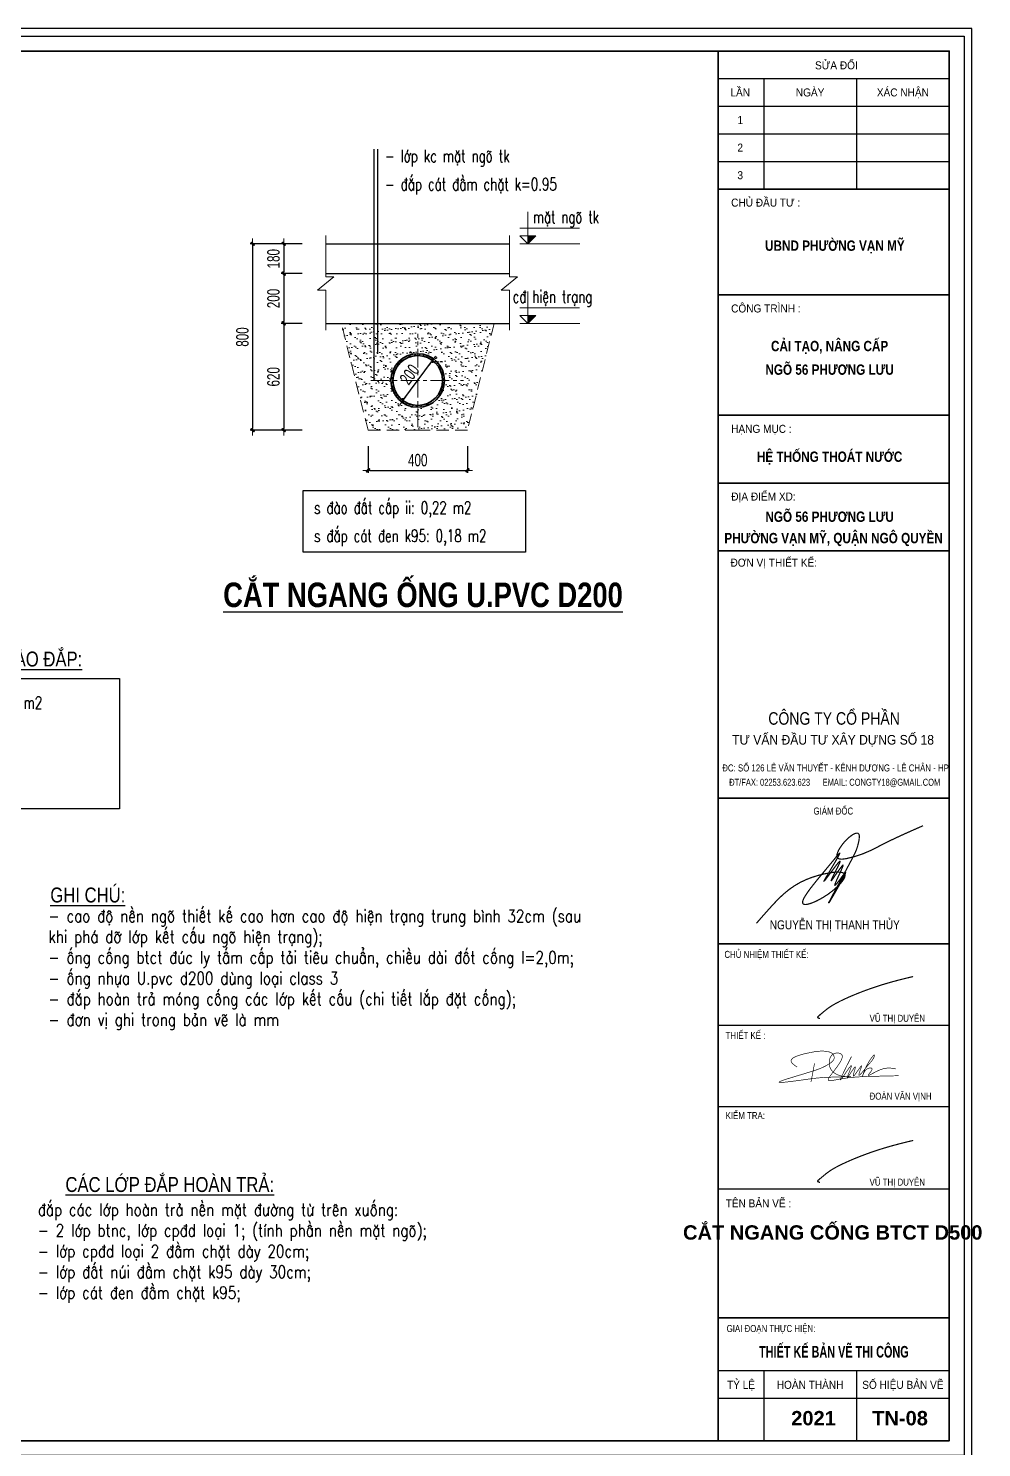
# Model space of a CAD drawing. Header units: inches. Extents: x -676 to 53517, y -16349 to 46516.
# Drawn here: x 31034 to 34870, y 2139 to 7849 of the extents above; entities that cross this region are included whole.
import ezdxf
from ezdxf.enums import TextEntityAlignment as Align

# ---------------------------------------------------------------- set-up
doc = ezdxf.new("R2010")
doc.units = ezdxf.units.IN
doc.header["$MEASUREMENT"] = 0
doc.linetypes.add('CENTERX2', pattern=[4, 2.5, -0.5, 0.5, -0.5])
doc.linetypes.add('HIDDEN', pattern=[0.375, 0.25, -0.125])
for name, color, linetype, lineweight in [('2 - Text2', 2, 'Continuous', 20), ('43 - Net thay', 43, 'Continuous', 25), ('CAT1', 2, 'Continuous', 40), ('ISO', 153, 'Continuous', 13), ('LC Dim', 8, 'Continuous', 18), ('LC Hatch', 252, 'Continuous', 9), ('LC ISO', 153, 'Continuous', 13), ('LC Khac', 4, 'Continuous', 9), ('LC MANH DUT', 35, 'HIDDEN', 5), ('LC Net dam 1', 30, 'Continuous', 30), ('LC Net thay', 7, 'Continuous', 25), ('LC Text1', 3, 'Continuous', 20), ('LC Text2', 7, 'Continuous', 25), ('THEP', 1, 'Continuous', 35), ('truc', 1, 'CENTERX2', 15)]:
    doc.layers.add(name, color=color, linetype=linetype, lineweight=lineweight)
for name, color, linetype in [('BT7-THAY', 7, 'Continuous'), ('ENTTNTHIETKE1', 2, 'Continuous'), ('GHICHU', 7, 'Continuous'), ('KHUNGTEN', 5, 'Continuous'), ('T.bao', 6, 'Continuous'), ('TXT', 5, 'Continuous')]:
    doc.layers.add(name, color=color, linetype=linetype)
doc.styles.add('EG 1', font='')
doc.styles.add('HOATBIF', font='hoatbif.shx', dxfattribs={"width": 0.7})
doc.styles.add('LC 3', font='vnsimli.shx', dxfattribs={"width": 0.75})
doc.styles.add('LC3', font='', dxfattribs={"width": 0.8})
doc.styles.add('style1', font='')
doc.styles.add('T2', font='', dxfattribs={"width": 0.8})
doc.styles.add('THANG2', font='')
doc.styles.add('VnAvantH-B', font='')
doc.styles.get('EG 1').set_extended_font_data('.VnAvantH', bold=True)
doc.styles.get('LC3').set_extended_font_data('.VnArialH', bold=True)
doc.styles.get('style1').set_extended_font_data('.VnAvantH')
doc.styles.get('T2').set_extended_font_data('.VnArialH')
doc.styles.get('THANG2').set_extended_font_data('.VnHelvetInsH', bold=True)
doc.styles.get('VnAvantH-B').set_extended_font_data('.VnAvantH', bold=True)
doc.dimstyles.new('1-100(1-25)', dxfattribs={"dimscale": 25, "dimtxt": 2.5, "dimasz": 0.35, "dimexe": 0.5, "dimexo": 0, "dimgap": 0.8, "dimtad": 1, "dimdec": 0, "dimzin": 0, "dimdsep": 46, "dimtxsty": 'HOATBIF', "dimblk1": 'DOT', "dimblk2": 'DOT', "dimsah": 1, "dimcen": -1, "dimdle": 1, "dimclrd": 256, "dimclre": 256, "dimclrt": 4, "dimadec": 3, "dimazin": 2, "dimtfac": 0.333333, "dimtdec": 0, "dimtix": 1, "dimtmove": 2, "dimatfit": 3, "dimldrblk": 'DOT', "dimfxl": 1, "dimtvp": 0.833333, "dimtolj": 1, "dimtzin": 0, "dimarcsym": 0})

# ---------------------------------------------------------------- blocks, each defined once
blk = doc.blocks.new('chu ki Miss Duyen')
at = {"layer": 'ISO', "ltscale": 2, "const_width": 40}
blk.add_lwpolyline([(843, 225), (838, 225), (836, 225), (834, 225), (832, 225), (830, 226), (828, 226), (827, 226), (826, 226), (825, 226), (824, 226), (823, 226), (821, 226), (820, 227), (819, 227), (818, 227), (817, 227), (816, 227), (815, 227), (814, 227), (813, 228), (812, 228), (810, 228), (809, 228), (808, 228), (807, 229), (806, 229), (805, 229), (804, 229), (803, 230), (801, 230), (800, 230), (799, 230), (798, 231), (797, 231), (795, 231), (794, 232), (793, 232), (792, 232), (791, 233), (789, 233), (788, 233), (787, 234), (786, 234), (785, 235), (783, 235), (782, 235), (781, 236), (780, 236), (779, 237), (778, 237), (777, 238), (776, 238), (776, 238), (775, 238), (775, 239), (774, 239), (774, 239), (773, 239), (773, 240), (772, 240), (771, 240), (771, 240), (770, 241), (770, 241), (769, 241), (769, 242), (768, 242), (768, 242), (767, 242), (767, 243), (766, 243), (766, 243), (765, 244), (765, 244), (765, 244), (764, 245), (764, 245), (763, 245), (763, 246), (762, 246), (762, 246), (762, 247), (761, 247), (761, 247), (760, 248), (760, 248), (760, 248), (759, 249), (759, 249), (759, 249), (758, 250), (758, 250), (758, 250), (758, 251), (757, 251), (757, 251), (757, 252), (756, 252), (756, 253), (756, 253), (756, 253), (756, 254), (755, 254), (755, 255), (755, 255), (755, 255), (755, 256), (755, 256), (754, 257), (754, 257), (754, 257), (754, 258), (754, 258), (754, 259), (754, 259), (754, 260), (754, 260), (754, 260), (754, 261), (754, 261), (754, 262), (754, 262), (754, 263), (754, 263), (754, 263), (754, 264), (754, 264), (754, 265), (754, 265), (754, 266), (754, 266), (754, 267), (754, 267), (755, 268), (755, 268), (755, 269), (755, 269), (755, 270), (755, 270), (755, 270), (756, 271), (756, 271), (756, 272), (756, 272), (756, 273), (757, 273), (757, 274), (757, 274), (757, 275), (758, 275), (758, 276), (758, 276), (758, 277), (759, 277), (759, 278), (759, 278), (759, 279), (760, 279), (760, 280), (760, 280), (761, 281), (761, 281), (761, 282), (762, 282), (762, 283), (762, 283), (763, 284), (763, 284), (763, 285), (764, 285), (764, 286), (764, 286), (765, 287), (766, 288), (767, 289), (767, 290), (768, 291), (769, 293), (770, 294), (771, 295), (771, 296), (772, 297), (773, 298), (774, 299), (775, 300), (776, 301), (777, 302), (778, 303), (778, 304), (780, 306), (781, 307), (782, 308), (783, 309), (784, 310), (785, 311), (786, 312), (786, 312), (787, 313), (788, 314), (789, 315), (790, 316), (791, 317), (792, 318), (792, 319), (793, 320), (794, 321), (795, 322), (796, 323), (797, 324), (797, 324), (798, 325), (799, 326), (800, 327), (801, 328), (801, 329), (802, 330), (803, 330), (804, 331), (805, 332), (805, 333), (806, 334), (807, 335), (808, 336), (808, 336), (809, 337), (810, 338), (811, 339), (811, 340), (812, 340), (813, 341), (814, 343), (816, 344), (817, 346), (819, 348), (820, 349), (822, 351), (823, 352), (824, 354), (826, 355), (827, 357), (829, 358), (830, 360), (831, 361), (834, 364), (840, 370), (842, 372), (845, 376), (848, 379), (851, 382), (853, 386), (856, 389), (859, 392), (862, 395), (865, 398), (867, 401), (870, 404), (873, 407), (876, 411), (879, 414), (882, 417), (885, 420), (887, 423), (890, 427), (893, 430), (896, 433), (899, 436), (902, 440), (905, 443), (908, 446), (911, 449), (914, 453), (917, 456), (920, 459), (923, 462), (926, 466), (928, 469), (931, 472), (934, 476), (937, 479), (940, 482), (943, 486), (946, 489), (949, 492), (953, 495), (956, 499), (959, 502), (962, 505), (965, 509), (968, 512), (971, 515), (974, 519), (977, 522), (980, 525), (983, 529), (986, 532), (989, 535), (992, 538), (996, 542), (999, 545), (1002, 548), (1005, 552), (1008, 555), (1011, 558), (1014, 561), (1017, 565), (1021, 568), (1024, 571), (1027, 574), (1030, 578), (1033, 581), (1036, 584), (1040, 587), (1043, 591), (1046, 594), (1049, 596), (1052, 600), (1056, 603), (1059, 606), (1062, 610), (1065, 613), (1069, 616), (1072, 619), (1075, 622), (1078, 625), (1082, 628), (1085, 631), (1088, 634), (1091, 637), (1095, 640), (1098, 643), (1101, 646), (1105, 649), (1108, 652), (1111, 655), (1114, 658), (1118, 661), (1121, 664), (1124, 667), (1128, 670), (1131, 673), (1134, 676), (1138, 679), (1141, 682), (1144, 685), (1148, 688), (1151, 691), (1154, 694), (1158, 697), (1161, 700), (1165, 702), (1168, 705), (1171, 708), (1175, 711), (1178, 714), (1182, 717), (1185, 720), (1188, 722), (1192, 725), (1195, 728), (1199, 731), (1202, 734), (1205, 736), (1209, 739), (1212, 742), (1216, 745), (1219, 747), (1223, 750), (1226, 753), (1229, 756), (1233, 758), (1236, 761), (1240, 764), (1243, 767), (1247, 769), (1250, 772), (1254, 775), (1257, 777), (1261, 780), (1264, 783), (1268, 785), (1271, 788), (1275, 791), (1278, 793), (1282, 796), (1285, 799), (1289, 801), (1292, 804), (1296, 807), (1299, 809), (1303, 812), (1306, 815), (1310, 817), (1313, 820), (1317, 822), (1320, 825), (1324, 828), (1327, 830), (1331, 833), (1335, 835), (1338, 838), (1342, 840), (1345, 843), (1349, 846), (1352, 848), (1356, 851), (1360, 853), (1363, 856), (1367, 858), (1370, 861), (1374, 863), (1377, 866), (1381, 868), (1385, 871), (1392, 876), (1399, 881), (1406, 886), (1413, 891), (1421, 896), (1428, 901), (1435, 906), (1442, 911), (1447, 915), (1457, 921), (1464, 926), (1471, 931), (1479, 936), (1486, 941), (1493, 946), (1501, 950), (1508, 955), (1515, 960), (1523, 965), (1530, 970), (1537, 975), (1545, 980), (1552, 984), (1559, 989), (1567, 994), (1574, 999), (1582, 1004), (1589, 1008), (1596, 1013), (1604, 1018), (1611, 1023), (1619, 1028), (1626, 1032), (1634, 1037), (1641, 1042), (1648, 1046), (1656, 1051), (1663, 1056), (1671, 1061), (1678, 1065), (1686, 1070), (1693, 1075), (1701, 1079), (1708, 1084), (1716, 1089), (1723, 1093), (1731, 1098), (1738, 1103), (1746, 1107), (1753, 1112), (1761, 1116), (1769, 1121), (1776, 1126), (1784, 1130), (1791, 1135), (1799, 1139), (1806, 1144), (1814, 1148), (1822, 1153), (1829, 1158), (1837, 1162), (1844, 1167), (1852, 1171), (1860, 1176), (1867, 1180), (1875, 1185), (1882, 1189), (1890, 1194), (1898, 1198), (1905, 1203), (1913, 1207), (1921, 1212), (1928, 1216), (1936, 1220), (1943, 1225), (1951, 1229), (1959, 1234), (1964, 1237), (1974, 1243), (1982, 1247), (1989, 1251), (1997, 1256), (2005, 1260), (2012, 1265), (2020, 1269), (2028, 1273), (2036, 1278), (2043, 1282), (2051, 1286), (2059, 1291), (2066, 1295), (2074, 1299), (2082, 1304), (2089, 1308), (2097, 1312), (2105, 1317), (2113, 1321), (2120, 1325), (2128, 1330), (2136, 1334), (2144, 1338), (2151, 1342), (2159, 1347), (2167, 1351), (2175, 1355), (2182, 1359), (2190, 1364), (2198, 1368), (2206, 1372), (2213, 1376), (2221, 1381), (2229, 1385), (2237, 1389), (2244, 1393), (2252, 1397), (2260, 1402), (2268, 1406), (2276, 1410), (2283, 1414), (2291, 1418), (2299, 1422), (2307, 1426), (2315, 1431), (2322, 1435), (2330, 1439), (2338, 1443), (2346, 1447), (2354, 1451), (2361, 1455), (2369, 1459), (2377, 1464), (2385, 1468), (2393, 1472), (2401, 1476), (2408, 1480), (2416, 1484), (2424, 1488), (2432, 1492), (2440, 1496), (2448, 1500), (2456, 1504), (2463, 1508), (2471, 1512), (2479, 1516), (2487, 1520), (2495, 1524), (2503, 1528), (2511, 1532), (2519, 1536), (2526, 1540), (2534, 1544), (2542, 1548), (2550, 1552), (2558, 1556), (2566, 1560), (2574, 1564), (2582, 1568), (2590, 1572), (2598, 1575), (2606, 1579), (2613, 1583), (2621, 1587), (2629, 1591), (2637, 1595), (2645, 1599), (2653, 1603), (2661, 1607), (2669, 1610), (2677, 1614), (2685, 1618), (2693, 1622), (2701, 1626), (2709, 1630), (2717, 1633), (2725, 1637), (2733, 1641), (2741, 1645), (2749, 1649), (2756, 1652), (2764, 1656), (2772, 1660), (2780, 1664), (2788, 1668), (2796, 1671), (2804, 1675), (2812, 1679), (2820, 1683), (2828, 1686), (2836, 1690), (2844, 1694), (2852, 1698), (2860, 1701), (2868, 1705), (2876, 1709), (2884, 1712), (2892, 1716), (2900, 1720), (2908, 1723), (2916, 1727), (2925, 1731), (2933, 1734), (2941, 1738), (2949, 1742), (2957, 1745), (2965, 1749), (2973, 1753), (2981, 1756), (2989, 1760), (2997, 1763), (3005, 1767), (3013, 1771), (3021, 1774), (3029, 1778), (3037, 1781), (3045, 1785), (3053, 1789), (3061, 1792), (3069, 1796), (3078, 1799), (3086, 1803), (3094, 1806), (3102, 1810), (3110, 1813), (3118, 1817), (3126, 1820), (3134, 1824), (3142, 1827), (3150, 1831), (3156, 1833), (3167, 1838), (3175, 1841), (3183, 1845), (3191, 1848), (3199, 1852), (3207, 1855), (3215, 1859), (3223, 1862), (3232, 1866), (3240, 1869), (3248, 1873), (3256, 1876), (3264, 1879), (3272, 1883), (3280, 1886), (3288, 1890), (3297, 1893), (3305, 1896), (3313, 1900), (3321, 1903), (3329, 1907), (3337, 1910), (3345, 1913), (3354, 1917), (3362, 1920), (3370, 1923), (3378, 1927), (3386, 1930), (3394, 1933), (3403, 1937), (3411, 1940), (3419, 1944), (3427, 1947), (3435, 1950), (3452, 1957), (3468, 1963), (3484, 1970), (3501, 1977), (3517, 1983), (3534, 1990), (3550, 1996), (3566, 2003), (3583, 2009), (3599, 2016), (3616, 2022), (3632, 2029), (3648, 2035), (3665, 2042), (3681, 2048), (3698, 2055), (3714, 2061), (3731, 2068), (3747, 2074), (3763, 2081), (3780, 2087), (3796, 2093), (3813, 2100), (3828, 2106)], dxfattribs=at)
blk = doc.blocks.new('doan van vinh')
at = {"layer": 'LC ISO', "const_width": 30}
for points in [[(-1826, 454), (-1884, 496), (-1940, 539), (-1991, 580), (-2035, 621), (-2054, 641), (-2069, 661), (-2082, 681), (-2094, 703), (-2098, 718), (-2101, 737), (-2100, 755), (-2097, 773), (-2090, 790), (-2080, 807), (-2067, 823), (-2052, 840), (-2034, 855), (-2013, 871), (-1991, 886), (-1966, 901), (-1911, 929), (-1850, 956), (-1782, 981), (-1710, 1005), (-1635, 1028), (-1557, 1049), (-1400, 1087), (-1322, 1104), (-1246, 1120), (-1179, 1133), (-1106, 1147), (-1041, 1158), (-980, 1168), (-921, 1177), (-863, 1183), (-750, 1191), (-694, 1193), (-636, 1192), (-577, 1189), (-541, 1186), (-453, 1176), (-390, 1164), (-329, 1147), (-300, 1137), (-272, 1124), (-245, 1109), (-221, 1092), (-198, 1073), (-177, 1052), (-162, 1032), (-143, 1001), (-131, 972), (-122, 943), (-117, 912), (-115, 883), (-116, 868), (-126, 826), (-137, 799), (-152, 774), (-169, 750), (-190, 727), (-237, 684), (-289, 645), (-344, 608), (-397, 575), (-449, 543), (-501, 514), (-603, 462), (-706, 415), (-813, 372), (-869, 351), (-927, 330), (-988, 309), (-1076, 280), (-1119, 267), (-1189, 244), (-1262, 222), (-1337, 199), (-1492, 151), (-1809, 56), (-1964, 9), (-2039, -14), (-2112, -36), (-2182, -58), (-2250, -79), (-2313, -99), (-2373, -118), (-2428, -137), (-2478, -154), (-2523, -171), (-2562, -186), (-2595, -199), (-2622, -212), (-2641, -223), (-2652, -232), (-2656, -239), (-2655, -243), (-2651, -245), (-2645, -247), (-2638, -249), (-2616, -251), (-2586, -252), (-2549, -251), (-2506, -249), (-2456, -245), (-2402, -240), (-2342, -234), (-2278, -227), (-2211, -220), (-2141, -211), (-2068, -202), (-1917, -183), (-1764, -162), (-1612, -141), (-1539, -131), (-1467, -121), (-1394, -111), (-1334, -103), (-1272, -95), (-1213, -87), (-1101, -72), (-994, -60), (-891, -48), (-786, -39), (-677, -30), (-619, -26), (-560, -22), (-497, -19), (-432, -16), (-363, -13), (-290, -10), (-173, -5), (-131, -4), (-44, -1), (44, 1), (221, 6), (306, 8), (386, 10), (459, 11), (493, 12), (524, 13), (553, 13), (579, 14), (602, 14), (622, 15), (638, 15), (651, 15), (659, 15), (664, 15), (664, 15), (660, 15), (655, 15), (637, 14), (619, 14), (597, 14), (572, 14), (543, 14), (512, 15), (478, 16), (407, 20), (331, 27), (244, 40), (182, 54), (113, 73), (47, 97), (-14, 126), (-71, 158), (-123, 195), (-171, 235), (-213, 279), (-250, 327), (-281, 378), (-307, 432), (-326, 490), (-343, 574), (-347, 614), (-347, 680), (-340, 746), (-326, 811), (-306, 873), (-293, 903), (-278, 931), (-261, 958), (-243, 983), (-222, 1006), (-200, 1027), (-176, 1046), (-150, 1062), (-123, 1075), (-92, 1086), (-61, 1094), (-29, 1099), (4, 1102), (36, 1103), (68, 1101), (98, 1097), (127, 1091), (153, 1083), (169, 1077), (196, 1063), (213, 1050), (227, 1035), (239, 1020), (247, 1002), (253, 984), (256, 964), (257, 942), (255, 920), (252, 896), (246, 872), (238, 846), (228, 819), (202, 763), (171, 703), (133, 641), (91, 576), (45, 509), (-4, 441), (-109, 301), (-229, 144), (-268, 92), (-316, 25), (-337, -6), (-355, -36), (-370, -63), (-381, -88), (-388, -111), (-390, -130), (-387, -146), (-382, -155), (-364, -167), (-344, -172), (-319, -174), (-291, -173), (-259, -170), (-224, -166), (-73, -138), (3, -123), (76, -109), (148, -97), (217, -85), (284, -74), (413, -55), (535, -38), (653, -25), (766, -14), (876, -5), (984, 3), (1198, 14), (1364, 20), (1527, 25), (1641, 29), (1875, 35), (2116, 41), (2361, 47), (2860, 57)], [(680, 940), (620, 821), (561, 704), (503, 589), (447, 478), (421, 424), (395, 372), (370, 322), (346, 273), (323, 226), (302, 181), (282, 139), (263, 99), (245, 61), (230, 27), (216, -5), (203, -34), (193, -59), (184, -81), (178, -100), (174, -114), (172, -125), (172, -132), (175, -134), (180, -133), (184, -130), (188, -126), (193, -121), (198, -115), (205, -108), (212, -99), (220, -89), (224, -84), (237, -66), (247, -52), (269, -22), (293, 12), (318, 49), (345, 88), (373, 130), (431, 215), (489, 299), (517, 339), (545, 377), (570, 412), (594, 444), (616, 471), (626, 484), (635, 494), (643, 504), (651, 512), (658, 518), (664, 523), (669, 527), (674, 528), (677, 528), (679, 525), (680, 521), (680, 514), (679, 506), (677, 496), (674, 483), (669, 469), (664, 454), (659, 436), (645, 398), (629, 356), (611, 311), (593, 265), (556, 172), (538, 128), (522, 87), (515, 68), (509, 50), (503, 34), (498, 19), (494, 6), (491, -5), (489, -14), (488, -21), (488, -26), (490, -28), (491, -28), (497, -25), (502, -19), (509, -11), (517, -2), (526, 10), (535, 24), (546, 39), (558, 56), (570, 74), (596, 113), (624, 155), (682, 244), (712, 288), (740, 329), (767, 368), (779, 385), (791, 401), (802, 415), (813, 428), (822, 439), (831, 447), (838, 454), (845, 458), (850, 459), (854, 458), (856, 455), (857, 447), (856, 437), (855, 425), (852, 410), (848, 394), (844, 376), (839, 356), (826, 313), (813, 267), (799, 221), (786, 175), (775, 133), (770, 114), (766, 97), (763, 81), (761, 68), (761, 57), (761, 48), (763, 43), (767, 40), (772, 40), (778, 43), (785, 49), (794, 57), (804, 67), (815, 79), (826, 93), (839, 108), (852, 125), (866, 144), (895, 183), (925, 226), (987, 315), (1017, 358), (1045, 399), (1059, 418), (1072, 435), (1084, 452), (1095, 466), (1105, 479), (1115, 491), (1123, 500), (1130, 506), (1135, 511), (1140, 513), (1142, 512), (1144, 508), (1144, 501), (1142, 492), (1140, 480), (1136, 467), (1131, 451), (1126, 434), (1120, 416), (1113, 396), (1098, 354), (1082, 309), (1066, 264), (1051, 221), (1037, 180), (1032, 162), (1027, 144), (1023, 129), (1021, 115), (1019, 100), (1019, 94), (1020, 87), (1022, 82), (1026, 79), (1030, 79), (1036, 80), (1043, 83), (1051, 88), (1060, 94), (1069, 102), (1080, 111), (1091, 122), (1103, 134), (1129, 162), (1157, 194), (1186, 229), (1218, 266), (1283, 346), (1348, 428), (1380, 468), (1411, 506), (1451, 554), (1467, 573), (1492, 602), (1515, 629), (1560, 678), (1582, 703), (1624, 754), (1644, 781), (1664, 810), (1683, 841), (1701, 875), (1711, 897), (1730, 948), (1735, 965), (1739, 980), (1741, 990), (1741, 1002), (1740, 1009), (1737, 1013), (1732, 1014), (1727, 1013), (1719, 1009), (1711, 1003), (1701, 995), (1691, 985), (1679, 973), (1666, 959), (1653, 943), (1639, 926), (1625, 908), (1609, 888), (1578, 844), (1545, 797), (1512, 747), (1480, 695), (1459, 660), (1419, 589), (1391, 536), (1364, 483), (1340, 432), (1317, 382), (1295, 334), (1276, 288), (1258, 244), (1242, 204), (1228, 167), (1216, 133), (1206, 104), (1198, 79), (1194, 69), (1192, 59), (1189, 51), (1187, 45), (1186, 40), (1185, 36), (1185, 34), (1185, 33), (1185, 34), (1187, 37), (1189, 44), (1190, 48), (1193, 56), (1197, 65), (1200, 76), (1205, 88), (1216, 116), (1229, 147), (1245, 181), (1264, 216), (1286, 252), (1311, 286), (1339, 319), (1371, 348), (1388, 361), (1406, 374), (1425, 384), (1450, 396), (1465, 401), (1487, 407), (1508, 412), (1529, 414), (1549, 415), (1569, 415), (1586, 412), (1601, 407), (1613, 401), (1623, 392), (1628, 383), (1631, 371), (1630, 358), (1627, 343), (1621, 327), (1613, 310), (1603, 293), (1592, 275), (1566, 238), (1538, 201), (1510, 166), (1497, 150), (1485, 135), (1474, 121), (1465, 109), (1456, 93), (1453, 89), (1451, 82), (1451, 77), (1453, 74), (1457, 72), (1463, 72), (1471, 74), (1481, 76), (1492, 81), (1505, 86), (1519, 92), (1535, 100), (1552, 108), (1590, 127), (1631, 149), (1676, 173), (1723, 198), (1771, 223), (1869, 272), (1914, 293), (1964, 315), (2009, 333), (2053, 349), (2095, 363), (2136, 375), (2176, 385), (2214, 393), (2252, 399), (2288, 404), (2323, 408), (2358, 410), (2391, 411), (2424, 411), (2487, 408), (2549, 402), (2608, 393), (2725, 371)], [(-1022, 624), (-1037, 546), (-1051, 468), (-1066, 391), (-1081, 313), (-1096, 235), (-1110, 157), (-1125, 79), (-1140, 1), (-1155, -76), (-1170, -154), (-1184, -232)]]:
    blk.add_lwpolyline(points, dxfattribs=at)
blk = doc.blocks.new('nguyen thi thanh thuy')
at = {"layer": 'ISO', "ltscale": 2, "const_width": 40}
blk.add_lwpolyline([(-2685, -1690, -0.006388), (-2178, -1117, -0.008557), (-1977, -905, -0.017087), (-1770, -708, -0.102087), (-833, -161, -0.039833), (-270, -16, -0.020512), (-90, 8, -0.044497), (98, 9, -0.05587), (182, -8, -0.113633), (236, -42, -0.176433), (258, -92, -0.077033), (254, -135, -0.069534), (223, -210, -0.038569), (166, -296, -0.030368), (57, -421, -0.082382), (-675, -942, -0.035158), (-905, -1035, -0.04441), (-1026, -1062, -0.066948), (-1091, -1062, -0.143409), (-1132, -1043, -0.176131), (-1149, -1007, -0.069024), (-1148, -973, -0.059887), (-1131, -911, -0.036714), (-1079, -807, -0.019023), (-1000, -683, -0.011006), (-898, -542, -0.01042), (-645, -222, 0.001355), (-76, 463, -0.031231), (69, 631, -0.180623), (82, 640, -0.602198), (84, 631, -0.055981), (56, 570, -0.010846), (-28, 418, 0.000464), (-371, -161, 0.02324), (-439, -286, 1.627113), (-437, -292, 0.049833), (-397, -245, 0.005496), (-91, 162, -0.011697), (26, 311, -0.051381), (82, 370, -0.288592), (95, 376, -0.379106), (97, 362, -0.040394), (80, 315, -0.015043), (4, 153, 0.026859), (-200, -261, 0.160173), (-204, -278, 0.62441), (-195, -273, 0.034188), (-141, -204, -0.015387), (148, 200, -0.034245), (183, 240, -0.377171), (195, 246, -0.275743), (195, 230, -0.039705), (162, 143, -0.007154), (29, -150, 0.010269), (-53, -335, 0.059207), (-81, -418, 0.494242), (-78, -431, 0.209425), (-61, -421, 0.031522), (-22, -378, 0.012151), (92, -232, -0.015412), (249, -26, -0.066877), (274, -2, -1.012313), (279, -8, -0.055225), (269, -38, -0.019501), (211, -159, -0.008968), (2, -538, -0.00525), (-207, -898, -0.041875), (-284, -1018, -0.365695), (-264, -970, -0.007459), (-39, -543, 0.000828), (491, 447, 0.016244), (598, 659, 0.05881), (711, 1009, 0.039413), (734, 1174, 0.060004), (730, 1242, 0.240646), (692, 1298, 0.134453), (647, 1305, 0.071372), (590, 1291, 0.040684), (523, 1258, 0.056501), (335, 1112, 0.071752), (65, 772, 0.045704), (5, 642, 0.058573), (-12, 565, 0.116475), (-5, 505, 0.165912), (30, 466, 0.096245), (88, 446, 0.048338), (165, 443, 0.036618), (301, 460, 0.062636), (1097, 724, 0.01049), (1469, 913, -0.006081), (1725, 1041, -0.007252), (2275, 1297, -0.003845), (2852, 1552)], format="xyb", dxfattribs=at)
blk = doc.blocks.new('khung vpn')
at = {"layer": 'Defpoints'}
for p, q in [((52556.46, -4195.446), (52498.758, -4195.446)), ((52556.46, -4235.276), (52556.46, -4195.446))]:
    blk.add_line(p, q, dxfattribs=at)
at = {"layer": 'KHUNGTEN'}
blk.add_lwpolyline([(52556.243, -4234.885), (52502.048, -4234.885), (52502.048, -4195.662), (52556.243, -4195.662)], close=True, dxfattribs=at)
at = {"layer": 'T.bao'}
for p, q in [((52549.443, -4196.835), (52555.832, -4196.835)), ((52550.703, -4196.835), (52550.703, -4199.885)), ((52553.267, -4196.835), (52553.267, -4199.885)), ((52549.443, -4197.598), (52555.832, -4197.598)), ((52549.443, -4198.36), (52555.832, -4198.36)), ((52549.443, -4199.123), (52555.832, -4199.123)), ((52549.443, -4222.987), (52555.832, -4222.987)), ((52549.443, -4225.241), (52555.832, -4225.241)), ((52549.443, -4227.516), (52555.832, -4227.516)), ((52549.443, -4232.534), (52555.832, -4232.534)), ((52550.703, -4232.534), (52550.703, -4234.474)), ((52553.267, -4232.534), (52553.267, -4234.474)), ((52549.443, -4233.296), (52555.832, -4233.296))]:
    blk.add_line(p, q, dxfattribs=at)
at = {"layer": 'THEP'}
for p, q in [((52549.443, -4199.885), (52555.832, -4199.885)), ((52549.443, -4202.81), (52555.832, -4202.81)), ((52549.443, -4206.138), (52555.832, -4206.138)), ((52549.443, -4208.009), (52555.832, -4208.009)), ((52549.443, -4209.881), (52555.832, -4209.881)), ((52549.443, -4216.721), (52555.832, -4216.721)), ((52549.443, -4220.741), (52555.832, -4220.741)), ((52549.443, -4231.083), (52555.832, -4231.083))]:
    blk.add_line(p, q, dxfattribs=at)
for points in [[(52555.832, -4234.474), (52502.459, -4234.474), (52502.459, -4196.073), (52555.832, -4196.073)], [(52555.832, -4196.073), (52555.832, -4234.474), (52549.443, -4234.474), (52549.443, -4196.073)]]:
    blk.add_lwpolyline(points, close=True, dxfattribs=at)
at = {"layer": 'TXT', "linetype": 'Continuous'}
blk.add_line((52555.832, -4196.073), (52555.832, -4234.474), dxfattribs=at)
at = {"layer": 'ISO', "xscale": 0.0007999999999999995, "yscale": 0.0007999999999999995, "zscale": 0.0007999999999999995, "rotation": 352.0676215534355}
for p in [(52551.569, -4222.893), (52551.569, -4227.423)]:
    blk.add_blockref('chu ki Miss Duyen', p, dxfattribs=at)
at = {"layer": 'LC Net dam 1'}
for name, p, xscale, yscale, zscale in [('nguyen thi thanh thuy', (52552.735, -4218.771), 0.0008320000000000002, 0.0008320000000000002, 0.0008320000000000002), ('doan van vinh', (52552.721, -4224.423), 0.0006, 0.0006, 0.0006)]:
    blk.add_blockref(name, p, dxfattribs=dict(at, xscale=xscale, yscale=yscale, zscale=zscale))
at = {"layer": 'BT7-THAY', "linetype": 'ByBlock', "style": 'VnAvantH-B'}
for s, height, width, p in [('ubnd ph\xadêng v¹n mü', 0.28512, 0.85, (52552.67, -4201.592)), ('c¶i t¹o, n©ng cÊp', 0.28512, 0.85, (52552.525, -4204.366)), ('ngâ 56 ph\xad¬ng l\xadu', 0.28512, 0.85, (52552.525, -4205.018)), ('HÖ THèNG THO¸T N¦íC', 0.28512, 0.85, (52552.525, -4207.424)), ('ngâ 56 ph\xad¬ng l\xadu', 0.28512, 0.85, (52552.525, -4209.082)), ('ph\xadêng v¹n mü, quËn ng« quyÒn', 0.28512, 0.85, (52552.634, -4209.673)), ('thiÕt kÕ b¶n vÏ thi c«ng', 0.32076, 0.7, (52552.643, -4232.177))]:
    blk.add_text(s, height=height, dxfattribs=dict(at, width=width)).set_placement(p, align=Align.CENTER)
at = {"layer": 'TXT', "linetype": 'Continuous'}
for s, height, style, width, p in [('söa ®æi', 0.2218, 'T2', 0.9, (52552.713, -4196.577)), ('lÇn', 0.2218, 'T2', 0.9, (52550.054, -4197.326)), ('ngµy', 0.2218, 'T2', 0.9, (52551.985, -4197.326)), ('x¸c nhËn', 0.2218, 'T2', 0.9, (52554.55, -4197.326)), ('1', 0.222, 'T2', 0.9, (52550.054, -4198.089)), ('2', 0.222, 'T2', 0.9, (52550.054, -4198.851)), ('3', 0.222, 'T2', 0.9, (52550.054, -4199.614)), ('c«ng ty cæ phÇn', 0.34658, 'T2', 0.8, (52552.648, -4214.689)), ('®c: sè 126 lª v¨n thuyÕt - kªnh d\xad¬ng - lª ch©n - hp', 0.19408, 'T2', 0.8, (52552.689, -4215.98)), ('§T/fax: 02253.623.623      Email: Congty18@gmail.com', 0.19408, 'style1', 0.7, (52552.666, -4216.376)), ('nguyÔn thÞ thanh thñy', 0.24954, 'T2', 0.8, (52552.668, -4220.343)), ('giai ®o¹n thùc hiÖn:', 0.19408, 'T2', 0.8, (52550.904, -4231.471)), ('tû lÖ', 0.2218, 'T2', 0.9, (52550.076, -4233.041)), ('hoµn thµnh', 0.2218, 'T2', 0.9, (52551.985, -4233.041)), ('sè hiÖu b¶n vÏ', 0.22181, 'T2', 0.9, (52554.55, -4233.041))]:
    blk.add_text(s, height=height, dxfattribs=dict(at, style=style, width=width)).set_placement(p, align=Align.CENTER)
at = {"layer": 'TXT', "linetype": 'Continuous', "style": 'T2'}
for s, height, width, p in [('chñ ®Çu t\xad :', 0.22181, 0.9, (52549.802, -4200.371)), ('c«ng tr×nh :', 0.22181, 0.9, (52549.802, -4203.296)), ('h¹ng môc :', 0.2218, 0.9, (52549.802, -4206.623)), ('®Þa ®iÓm xd:', 0.22181, 0.9, (52549.806, -4208.494)), ('®¬n vÞ thiÕt kÕ:', 0.22181, 0.9, (52549.785, -4210.32)), ('gi¸m ®èc', 0.1941, 0.8, (52552.079, -4217.171)), ('chñ nhiÖm thiÕt kÕ:', 0.19408, 0.8, (52549.617, -4221.132)), ('vò thÞ duyªn', 0.19408, 0.8, (52553.631, -4222.897)), ('thiÕt kÕ :', 0.1941, 0.8, (52549.651, -4223.371)), ('®oµn v¨n vÞnh', 0.19408, 0.8, (52553.631, -4225.051)), ('kiÓm tra:', 0.1941, 0.8, (52549.651, -4225.587)), ('vò thÞ duyªn', 0.19408, 0.8, (52553.631, -4227.426)), ('tªn b¶n vÏ :', 0.22181, 0.9, (52549.651, -4228.026))]:
    blk.add_text(s, height=height, dxfattribs=dict(at, width=width)).set_placement(p)
at = {"layer": 'TXT', "linetype": 'Continuous', "style": 'T2', "width": 0.9}
blk.add_text('t\xad vÊn ®Çu t\xad x©y dùng sè 18', height=0.26617, dxfattribs=at).set_placement((52552.621, -4215.094), align=Align.MIDDLE)
blk = doc.blocks.new('DOT')
at = {"layer": 'LC Dim'}
blk.add_line((-3, 0), (3, 0), dxfattribs=at)
at = {"layer": 'LC Dim', "color": 4}
blk.add_line((-1, -1), (1, 1), dxfattribs=at)
blk.add_lwpolyline([(0.5, 1), (-1, -0.5), (-0.5, -1), (1, 0.5)], close=True, dxfattribs=at)
blk = doc.blocks.new('*D762')
at = {"layer": 'Defpoints', "color": 0, "transparency": 16777216}
for p in [(32660.4, 6512.7), (32660.4, 6512.7), (32541.6, 6351.8)]:
    blk.add_point(p, dxfattribs=at)
at = {"layer": 'LC Dim', "lineweight": -2, "transparency": 16777216}
for p, q in [((32660.4, 6512.7), (32652.3, 6518.6)), ((32545.7, 6357.4), (32656.2, 6507)), ((32541.6, 6351.8), (32533.5, 6357.7))]:
    blk.add_line(p, q, dxfattribs=at)
at = {"layer": 'LC Dim', "lineweight": -2, "transparency": 16777216, "xscale": 7, "yscale": 7, "zscale": 7}
for p, rotation in [((32660.4, 6512.7), 53.55340778532759), ((32541.6, 6351.8), 233.5534077853276)]:
    blk.add_blockref('DOT', p, dxfattribs=dict(at, rotation=rotation))
at = {"layer": 'LC Dim', "color": 4, "transparency": 16777216, "insert": (32568, 6456.6), "char_height": 50, "attachment_point": 5, "rotation": 53.5534, "style": 'HOATBIF'}
blk.add_mtext('\\A1;200', dxfattribs=at)
blk = doc.blocks.new('_Dot')
at = {"color": 0, "linetype": 'ByBlock', "lineweight": -2}
blk.add_line((-0.5, 0), (-1, 0), dxfattribs=at)
at = {"color": 0, "linetype": 'ByBlock', "const_width": 0.5}
blk.add_lwpolyline([(-0.25, 0, 1), (0.25, 0, 1)], format="xyb", close=True, dxfattribs=at)
blk = doc.blocks.new('*D609')
at = {"layer": 'Defpoints', "color": 0, "transparency": 16777216}
for p in [(32400.9, 6167.7), (32801, 6167.7), (32801, 6070.7)]:
    blk.add_point(p, dxfattribs=at)
at = {"layer": 'LC Dim', "lineweight": -2, "transparency": 16777216}
for p, q in [((32400.9, 6167.7), (32400.9, 6060.7)), ((32801, 6167.7), (32801, 6060.7)), ((32407.9, 6070.7), (32794, 6070.7))]:
    blk.add_line(p, q, dxfattribs=at)
at = {"layer": 'LC Dim', "lineweight": -2, "transparency": 16777216, "xscale": 7, "yscale": 7, "zscale": 7, "rotation": 180}
blk.add_blockref('DOT', (32400.9, 6070.7), dxfattribs=at)
at = {"layer": 'LC Dim', "lineweight": -2, "transparency": 16777216, "xscale": 7, "yscale": 7, "zscale": 7}
blk.add_blockref('DOT', (32801, 6070.7), dxfattribs=at)
at = {"layer": 'LC Dim', "color": 4, "transparency": 16777216, "insert": (32601, 6111.7), "char_height": 50, "attachment_point": 5, "style": 'HOATBIF'}
blk.add_mtext('\\A1;400', dxfattribs=at)
blk = doc.blocks.new('TIEUDE1')
at = {"layer": '2 - Text2', "color": 7, "style": 'EG 1'}
blk.add_attdef('TIªU§Ò', text='', height=5, dxfattribs=at).set_placement((0, 0), align=Align.BOTTOM_CENTER)
blk.add_attdef('TL', text='', height=3, dxfattribs=at).set_placement((0, -2), align=Align.TOP_CENTER)
blk = doc.blocks.new('CT')
at = {"layer": 'LC Khac'}
blk.add_hatch(color=252, dxfattribs=at).paths.add_polyline_path([(3.25, 1.6), (1.64, 1.6), (1.64, 0)])
at = {"layer": 'LC Khac', "color": 9, "ltscale": 50}
for p, q in [((0.05, 3.14), (12, 3.14)), ((12.09, 0), (0, 0))]:
    blk.add_line(p, q, dxfattribs=at)
for points in [[(1.64, 6.43), (1.64, 0)], [(1.64, 0), (0.03, 1.6), (1.64, 1.6)], [(1.64, 0), (3.25, 1.6), (1.64, 1.6)]]:
    blk.add_lwpolyline(points, dxfattribs=at)
at = {"layer": 'LC Khac', "color": 3, "style": 'LC 3', "width": 0.75}
blk.add_attdef('CT', (1.91, 3.5), '', height=2.2, dxfattribs=at)
blk = doc.blocks.new('*D656')
at = {"layer": 'Defpoints', "color": 0, "transparency": 16777216}
for p in [(32136, 6982.2), (32061.5, 6862.2), (32136, 6862.2)]:
    blk.add_point(p, dxfattribs=at)
at = {"layer": 'LC Dim', "lineweight": -2, "transparency": 16777216}
for p, q in [((32136, 6982.2), (32051.5, 6982.2)), ((32061.5, 6975.2), (32061.5, 6869.2)), ((32136, 6862.2), (32051.5, 6862.2))]:
    blk.add_line(p, q, dxfattribs=at)
at = {"layer": 'LC Dim', "lineweight": -2, "transparency": 16777216, "xscale": 7, "yscale": 7, "zscale": 7}
for p, rotation in [((32061.5, 6982.2), 90), ((32061.5, 6862.2), 270)]:
    blk.add_blockref('DOT', p, dxfattribs=dict(at, rotation=rotation))
at = {"layer": 'LC Dim', "color": 4, "transparency": 16777216, "insert": (32020.5, 6922.2), "char_height": 50, "attachment_point": 5, "rotation": 90, "style": 'HOATBIF'}
blk.add_mtext('\\A1;180', dxfattribs=at)
blk = doc.blocks.new('*D657')
at = {"layer": 'Defpoints', "color": 0, "transparency": 16777216}
for p in [(32136, 6662.2), (32061.5, 6232.2), (32136, 6232.2)]:
    blk.add_point(p, dxfattribs=at)
at = {"layer": 'LC Dim', "lineweight": -2, "transparency": 16777216}
for p, q in [((32136, 6662.2), (32051.5, 6662.2)), ((32061.5, 6655.2), (32061.5, 6239.2)), ((32136, 6232.2), (32051.5, 6232.2))]:
    blk.add_line(p, q, dxfattribs=at)
at = {"layer": 'LC Dim', "lineweight": -2, "transparency": 16777216, "xscale": 7, "yscale": 7, "zscale": 7}
for p, rotation in [((32061.5, 6662.2), 90), ((32061.5, 6232.2), 270)]:
    blk.add_blockref('DOT', p, dxfattribs=dict(at, rotation=rotation))
at = {"layer": 'LC Dim', "color": 4, "transparency": 16777216, "insert": (32020.5, 6447.2), "char_height": 50, "attachment_point": 5, "rotation": 90, "style": 'HOATBIF'}
blk.add_mtext('\\A1;620', dxfattribs=at)
blk = doc.blocks.new('*D658')
at = {"layer": 'Defpoints', "color": 0, "transparency": 16777216}
for p in [(32136, 6982.2), (31936.5, 6232.2), (32136, 6232.2)]:
    blk.add_point(p, dxfattribs=at)
at = {"layer": 'LC Dim', "lineweight": -2, "transparency": 16777216}
for p, q in [((32136, 6982.2), (31926.5, 6982.2)), ((31936.5, 6975.2), (31936.5, 6239.2)), ((32136, 6232.2), (31926.5, 6232.2))]:
    blk.add_line(p, q, dxfattribs=at)
at = {"layer": 'LC Dim', "lineweight": -2, "transparency": 16777216, "xscale": 7, "yscale": 7, "zscale": 7}
for p, rotation in [((31936.5, 6982.2), 90), ((31936.5, 6232.2), 270)]:
    blk.add_blockref('DOT', p, dxfattribs=dict(at, rotation=rotation))
at = {"layer": 'LC Dim', "color": 4, "transparency": 16777216, "insert": (31895.5, 6607.2), "char_height": 50, "attachment_point": 5, "rotation": 90, "style": 'HOATBIF'}
blk.add_mtext('\\A1;800', dxfattribs=at)
blk = doc.blocks.new('*D768')
at = {"layer": 'Defpoints', "color": 0, "transparency": 16777216}
for p in [(32136, 6862.2), (32061.5, 6662.2), (32136, 6662.2)]:
    blk.add_point(p, dxfattribs=at)
at = {"layer": 'LC Dim', "lineweight": -2, "transparency": 16777216}
for p, q in [((32136, 6862.2), (32051.5, 6862.2)), ((32061.5, 6855.2), (32061.5, 6669.2)), ((32136, 6662.2), (32051.5, 6662.2))]:
    blk.add_line(p, q, dxfattribs=at)
at = {"layer": 'LC Dim', "lineweight": -2, "transparency": 16777216, "xscale": 7, "yscale": 7, "zscale": 7}
for p, rotation in [((32061.5, 6862.2), 90), ((32061.5, 6662.2), 270)]:
    blk.add_blockref('DOT', p, dxfattribs=dict(at, rotation=rotation))
at = {"layer": 'LC Dim', "color": 4, "transparency": 16777216, "insert": (32020.5, 6762.2), "char_height": 50, "attachment_point": 5, "rotation": 90, "style": 'HOATBIF'}
blk.add_mtext('\\A1;200', dxfattribs=at)

msp = doc.modelspace()

# ---------------------------------------------------------------- hatches: boundary and pattern name
at = {"layer": 'LC Hatch', "ltscale": 200}
h = msp.add_hatch(dxfattribs=at)
h.set_pattern_fill('AR-SAND', color=256, scale=20)
h.set_pattern_definition([(37.5, (250.5, 372.5), (-1.259867, 38.536475), [0, -30.4, 0, -34, 0, -32.5]), (7.5, (250.5, 372.5), (35.395534, 56.44292), [0, -16.4, 0, -27.4, 0, -10.5]), (327.5, (225.9, 372.5), (62.282837, 0.11318), [0, -10, 0, -36, 0, -47]), (317.5, (225.9, 372.5), (60.12253, 17.55351), [0, -5, 0, -23.6, 0, -27])])
h.paths.add_polyline_path([(32908.5, 6662.2), (32293.4, 6662.2), (32400.9, 6232.2), (32601, 6232.2), (32801, 6232.2)])
h.paths.add_polyline_path([(32708.7, 6432.2, -1), (32493.3, 6432.2, -1)], flags=16)
h.paths.add_polyline_path([(32701, 6432.2, -1), (32501, 6432.2, -1)], flags=0)
at = {"layer": 'LC Hatch'}
h = msp.add_hatch(dxfattribs=at)
h.set_pattern_fill('ANSI31', color=256, scale=100, style=0)
h.set_pattern_definition([(45, (143089.262, 40719.183), (-8.8388348, 8.8388348), [])])
h.paths.add_polyline_path([(32493.3, 6432.2, 1), (32708.7, 6432.2, 1)])
h.paths.add_polyline_path([(32701, 6432.2, -1), (32501, 6432.2, -1)], flags=16)

# ---------------------------------------------------------------- linework, layer by layer
at = {"layer": '43 - Net thay', "ltscale": 30}
for p, q in [((32425.4, 6435.5), (32425.4, 7362.9)), ((32439.9, 6539), (32439.9, 7362.9))]:
    msp.add_line(p, q, dxfattribs=at)
at = {"layer": 'CAT1', "lineweight": 35}
for radius in [107.7, 100]:
    msp.add_circle((32601, 6432.2), radius, dxfattribs=at)
at = {"layer": 'LC ISO'}
for points in [[(32231, 6634.2), (32231, 6795.5), (32197.4, 6795.5), (32262.8, 6849.1), (32231, 6849.1), (32231, 7015.1)], [(32970, 6634.2), (32970, 6795.5), (32936.4, 6795.5), (33001.8, 6849.1), (32970, 6849.1), (32970, 7015.1)]]:
    msp.add_lwpolyline(points, dxfattribs=at)
at = {"layer": 'LC MANH DUT', "ltscale": 200}
msp.add_lwpolyline([(32908.5, 6662.2), (32801, 6232.2), (32601, 6232.2), (32400.9, 6232.2), (32293.4, 6662.2)], dxfattribs=at)
at = {"layer": 'LC Net thay'}
for p, q in [((32231, 6982.2), (32970, 6982.2)), ((32231, 6862.2), (32970, 6862.2)), ((32231, 6662.2), (32970, 6662.2))]:
    msp.add_line(p, q, dxfattribs=at)
for points in [[(32139.9, 5989.5), (33035.1, 5989.5), (33035.1, 5741.9), (32139.9, 5741.9)], [(30258.3, 5233.3), (31400.6, 5233.3), (31400.6, 4708.5), (30258.3, 4708.5)]]:
    msp.add_lwpolyline(points, close=True, dxfattribs=at)
at = {"layer": 'truc', "ltscale": 30}
for p, q in [((32601, 6244.2), (32601, 6620.3)), ((32412.9, 6432.2), (32785, 6432.2))]:
    msp.add_line(p, q, dxfattribs=at)

# ---------------------------------------------------------------- block references
at = {"layer": 'ENTTNTHIETKE1', "color": 6, "xscale": 145.5769351532813, "yscale": 145.5769351532813, "zscale": 145.5769351532813}
msp.add_blockref('khung vpn', (-7616177, 618608.9, 0), dxfattribs=at)
at = {"layer": 'LC Text1'}
ref = msp.add_blockref('CT', (33011.5, 6982.2), dxfattribs=dict(at, xscale=20.00000000003746, yscale=20.00000000003746, zscale=20.00000000003746))
ref.add_attrib('CT', 'mÆt ngâ tk', (33064.3, 7065), dxfattribs={"color": 4, "height": 49.6, "style": 'LC 3', "width": 0.7})
ref = msp.add_blockref('CT', (33011.5, 6662.2), dxfattribs=dict(at, xscale=20.00000000003746, yscale=20.00000000003746, zscale=20.00000000003746))
ref.add_attrib('CT', 'c® hiÖn tr¹ng', (32983.3, 6745), dxfattribs={"color": 4, "height": 49.603, "style": 'LC 3', "width": 0.7})
at = {"layer": 'LC Text2'}
ref = msp.add_blockref('TIEUDE1', (32622.2, 5491.2), dxfattribs=dict(at, xscale=20.00000000004366, yscale=20.00000000004366, zscale=20.00000000004366))
ref.add_attrib('TIªU§Ò', '%%uc¾t ngang èng u.pvc d200', dxfattribs={"color": 7, "height": 98.488, "style": 'LC3', "width": 0.8}).set_placement((32622.2, 5491.2), align=Align.BOTTOM_CENTER)

# ---------------------------------------------------------------- texts
at = {"layer": 'GHICHU', "color": 0, "style": 'THANG2'}
for s, height, p in [('c¾t ngang cèng btct d500', 57.717, (34271.1, 2976, 0)), ('2021', 57.72, (34193.7, 2228.9, 0)), ('TN-08', 57.72, (34542, 2228.9, 0))]:
    msp.add_text(s, height=height, dxfattribs=at).set_placement(p, align=Align.CENTER)
at = {"layer": 'LC Text1', "color": 3, "style": 'LC 3', "width": 0.7}
for s, p in [('- líp kc mÆt ngâ tk', (32469.5, 7310.4)), ('- ®¾p c¸t ®Çm chÆt k=0.95', (32469.5, 7197.2)), ('s ®µo ®Êt cÊp ii: 0,22 m2', (32184.1, 5895.7)), ('s ®¾p c¸t ®en k95: 0,18 m2', (32184.1, 5782.7)), ('s ®µo mãng ®Êt cÊp ii: 2,24 m2', (30302.5, 5111.3))]:
    msp.add_text(s, height=50, dxfattribs=at).set_placement(p)
at = {"layer": 'LC Text1', "color": 3, "attachment_point": 1, "rotation": 359.9992, "style": 'LC 3'}
for s, insert, char_height, width in [('{\\W0.8;- cao ®é nÒn ngâ thiÕt kÕ cao h¬n cao ®é hiÖn tr¹ng trung b×nh 32cm (sau khi ph¸ dì líp kÕt cÊu ngâ hiÖn tr¹ng);\\P- èng cèng btct ®óc ly tÊm cÊp t¶i tiªu chuÈn, chiÒu dµi ®èt cèng l=2,0m;\\P- èng nhùa U.pvc d200 dïng lo¹i class 3\\P- ®¾p hoµn tr¶ mãng cèng c¸c líp kÕt cÊu (chi tiÕt l¾p ®Æt cèng);\\P- ®¬n vÞ ghi trong b¶n vÏ lµ mm}', (31115.5, 4303), 50, 2430.024), ('{\\W0.8;®¾p c¸c líp hoµn tr¶ nÒn mÆt ®\xadêng tõ trªn xuèng:\\P- 2 líp btnc, líp cp®d lo¹i 1; (tÝnh phÇn nÒn mÆt ngâ);\\P- líp cp®d lo¹i 2 ®Çm chÆt dµy 20cm;\\P- líp ®Êt nói ®Çm chÆt k95 dµy 30cm;\\P- líp c¸t ®en ®Çm chÆt k95;}', (31072, 3121.5), 50.002, 2106.102)]:
    msp.add_mtext(s, dxfattribs=dict(at, insert=insert, char_height=char_height, width=width))
at = {"layer": 'LC Text2', "style": 'T2', "width": 0.8}
msp.add_text('%%Ub¶ng khèi l\xadîng ®µo ®¾p:', height=60, dxfattribs=at).set_placement((30268.1, 5281.7))
for s, height, p in [('%%Ughi chó:', 60, (31122.4, 4332.4, 0)), ('%%Uc¸c líp ®¾p hoµn tr¶:', 60.002, (31183.2, 3167.7))]:
    msp.add_text(s, height=height, rotation=359.9992, dxfattribs=at).set_placement(p)

# ---------------------------------------------------------------- dimensions: what is measured, and where the dimension line sits
at = {"layer": 'LC Dim'}
for base, p1, p2, text, picture, middle in [((31936.5, 6232.2), (32136, 6982.2), (32136, 6232.2), '800', '*D658', (31895.5, 6607.2)), ((32061.5, 6862.2), (32136, 6982.2), (32136, 6862.2), '180', '*D656', (32020.5, 6922.2)), ((32061.5, 6232.2), (32136, 6662.2), (32136, 6232.2), '620', '*D657', (32020.5, 6447.2))]:
    dim = msp.add_linear_dim(base=base, p1=p1, p2=p2, angle=90, text=text, dimstyle='1-100(1-25)', override={"dimscale": 20}, dxfattribs=at)
    dim.commit()
    dim.dimension.update_dxf_attribs({"geometry": picture, "text_midpoint": middle})
at = {"layer": 'LC Dim', "color": 1}
dim = msp.add_linear_dim(base=(32061.5, 6662.2), p1=(32136, 6862.2), p2=(32136, 6662.2), angle=90, dimstyle='1-100(1-25)', override={"dimscale": 20}, dxfattribs=at)
dim.commit()
dim.dimension.update_dxf_attribs({"geometry": '*D768', "text_midpoint": (32020.5, 6762.2)})
at = {"layer": 'LC Dim'}
dim = msp.add_aligned_dim(p1=(32541.6, 6351.8), p2=(32660.4, 6512.7), distance=0, dimstyle='1-100(1-25)', override={"dimscale": 20}, dxfattribs=at)
dim.commit()
dim.dimension.update_dxf_attribs({"geometry": '*D762', "text_midpoint": (32568, 6456.6)})
dim = msp.add_linear_dim(base=(32801, 6070.7), p1=(32400.9, 6167.7), p2=(32801, 6167.7), dimstyle='1-100(1-25)', override={"dimscale": 20}, dxfattribs=at)
dim.commit()
dim.dimension.update_dxf_attribs({"geometry": '*D609', "text_midpoint": (32601, 6111.7)})

doc.saveas('drawing.dxf')
